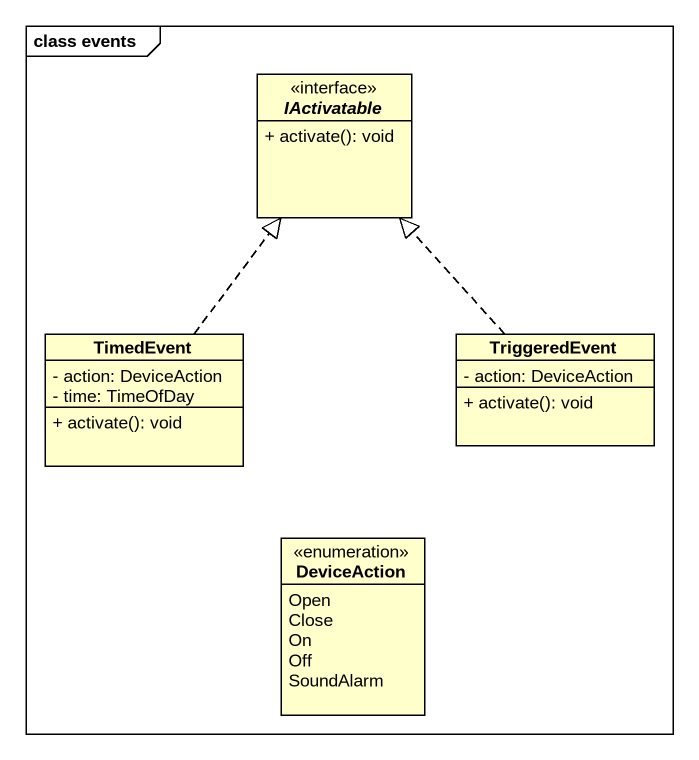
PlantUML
@startuml
mainframe class events
hide circle
hide empty members
skinparam classAttributeIconSize 0
interface IActivatable {
  + activate(): void
}
class TimedEvent {
  - action: DeviceAction
  - time: TimeOfDay
  + activate(): void
}
class TriggeredEvent {
  - action: DeviceAction
  + activate(): void
}
enum DeviceAction {
  Open
  Close
  On
  Off
  SoundAlarm
}
TimedEvent .up.|> IActivatable
TriggeredEvent .up.|> IActivatable
@enduml
